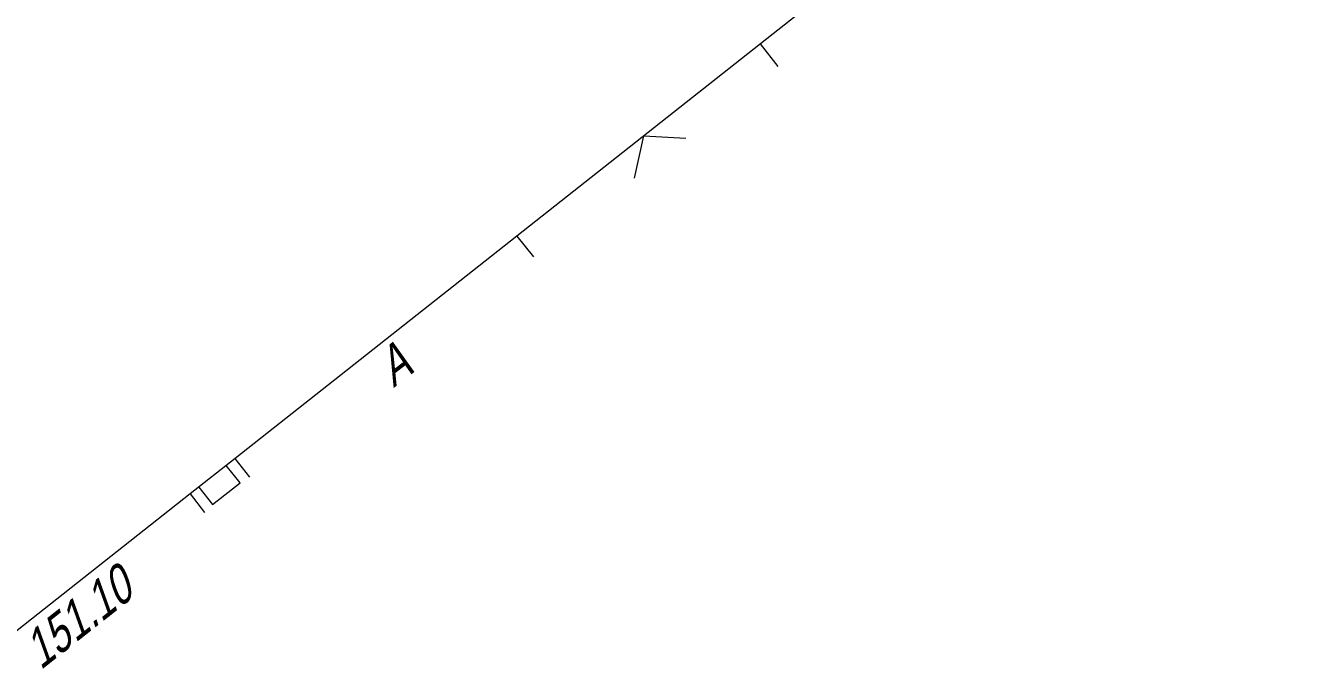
# Model space of a CAD drawing. Header units: metres. Extents: x 382 to 851, y 14083 to 14440.
# Drawn here: x 524.41 to 558.57, y 14135.67 to 14153.01 of the extents above; entities that cross this region are included whole.
import ezdxf

# ---------------------------------------------------------------- set-up
doc = ezdxf.new("R2010")
doc.units = ezdxf.units.M
doc.header["$MEASUREMENT"] = 0
doc.linetypes.add('UP line', pattern=[1.5, 1, -0.5])
for name, color, linetype, lineweight in [('Внутреннее заполнение', 7, 'Continuous', 25), ('Горизонтали', 7, 'Continuous', 25), ('Граница улицы', 7, 'Continuous', 25), ('Здания', 7, 'Continuous', 25), ('Крыльца', 7, 'Continuous', 25), ('Части зданий', 7, 'Continuous', 25)]:
    doc.layers.add(name, color=color, linetype=linetype, lineweight=lineweight)
doc.styles.add('Style-RUSSIAN_1251 I 0.32289', font='RUSSIAN_1251.shx', dxfattribs={"oblique": 18.5})

msp = doc.modelspace()

# ---------------------------------------------------------------- linework, layer by layer
at = {"layer": 'Внутреннее заполнение', "color": 251, "linetype": 'Continuous', "lineweight": 9, "flags": 128}
for points in [[(540.825, 14148.887), (541.081, 14150.031), (542.214, 14149.967)], [(529.088, 14140.567), (529.46, 14140.096), (530.201, 14140.68), (529.829, 14141.151)]]:
    msp.add_lwpolyline(points, dxfattribs=at)
at = {"layer": 'Здания', "color": 251, "linetype": 'Continuous', "lineweight": 9, "flags": 128}
msp.add_lwpolyline([(540.933, 14164.306), (535.802, 14170.953), (536.404, 14171.435), (536.643, 14171.627), (537.787, 14172.542), (538.473, 14173.091), (538.785, 14173.341), (540.674, 14174.853), (540.986, 14175.103), (546.473, 14179.495), (548.398, 14177.001), (548.642, 14176.685), (549.995, 14174.931), (550.728, 14173.981), (555.938, 14167.232), (556.182, 14166.915), (556.841, 14166.059), (557.331, 14165.427), (558.565, 14163.828), (544.221, 14152.508), (537.661, 14147.332), (530.065, 14141.337), (528.853, 14140.381), (524.02, 14136.567)], dxfattribs=at)
at = {"layer": 'Крыльца', "color": 251, "linetype": 'Continuous', "lineweight": 9, "flags": 128}
for points in [[(544.701, 14151.9), (544.221, 14152.508)], [(537.661, 14147.332), (538.103, 14146.771)]]:
    msp.add_lwpolyline(points, dxfattribs=at)
at = {"layer": 'Части зданий', "color": 251, "linetype": 'Continuous', "lineweight": 9, "flags": 128}
for points in [[(530.462, 14140.833), (530.065, 14141.337)], [(528.853, 14140.381), (529.244, 14139.885)]]:
    msp.add_lwpolyline(points, dxfattribs=at)

# ---------------------------------------------------------------- texts
at = {"layer": 'Горизонтали', "color": 251, "linetype": 'Continuous', "lineweight": 9, "style": 'Style-RUSSIAN_1251 I 0.32289', "oblique": 18.5, "width": 0.799996}
msp.add_text('151.10', height=1, rotation=38.2785, dxfattribs=at).set_placement((524.825, 14135.622))
at = {"layer": 'Граница улицы', "color": 251, "linetype": 'UP line', "lineweight": 9, "style": 'Style-RUSSIAN_1251 I 0.32289', "oblique": 18.5, "width": 0.799996}
msp.add_text('А', height=1, rotation=37.7228, dxfattribs=at).set_placement((534.337, 14143.232))

doc.saveas('drawing.dxf')
